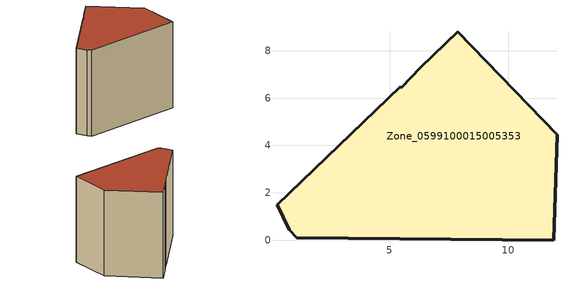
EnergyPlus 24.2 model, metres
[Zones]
Zone_0599100015005353
 floor ground (C_G): 5.49,6.43 6.3,7.29 7.87,8.8 12.06,4.46 11.92,0 1.07,0.11 0.76,0.45 0.24,1.49 5.45,6.48 z0.9
 wall outside (C_F): 12.06,4.46 7.87,8.8 6.3,7.29 5.49,6.43 5.45,6.48 0.24,1.49 0.76,0.45 1.07,0.11 11.92,0 12.06,4.46 z0.9:10.48
 roof outside (C_R): 6.3,7.29 5.49,6.43 5.45,6.48 0.24,1.49 0.76,0.45 1.07,0.11 11.92,0 12.06,4.46 7.87,8.8 z10.48
[BUILDING]
Pand.0599100015005353: North Axis=0; Terrain=City; Loads Convergence Tolerance Value=0.04; Temperature Convergence Tolerance Value=0.4; Solar Distribution=FullExterior; Maximum Number of Warmup Days=25; Minimum Number of Warmup Days=1
[Site:Location]
Rotterdam.The.Hague.AP_ZH_NLD Design_Conditions: Latitude=51.96; Longitude=4.45; Time Zone=1; Elevation=-4.5
[SITE:GROUNDTEMPERATURE:BUILDINGSURFACE]
18, 18, 18, 18, 18, 18, 18, 18, 18, 18, 18, 18
[MATERIAL] Thermal Absorptance=0.9; Solar Absorptance=0.7; Visible Absorptance=0.7
Name | Roughness | Thickness | Conductivity | Density | Specific Heat
G.TC.1975-1991 | MediumSmooth | 0.15 | 0.288461 | 540 | 1210
F.TC.1975-1991 | Rough | 0.3 | 0.230769 | 1920 | 840
R.TC.1975-1991 | MediumRough | 0.2 | 0.153846 | 1500 | 1000
[CONSTRUCTION]
C_G: G.TC.1975-1991
C_F: F.TC.1975-1991
C_R: R.TC.1975-1991
[ZONE]
Zone_0599100015005353: Type=1; Multiplier=1; Ceiling Height=Autocalculate; Volume=Autocalculate; Floor Area=autocalculate; Part of Total Floor Area=Yes
[ZONEINFILTRATION:DESIGNFLOWRATE]
Infil_Zone_0599100015005353: Zone or ZoneList or Space or SpaceList=Zone_0599100015005353; Schedule=AlwaysOn; Design Flow Rate Calculation Method=Flow/Area; Flow Rate per Floor Area=0.003; Constant Term Coefficient=1; Temperature Term Coefficient=0; Velocity Term Coefficient=0; Velocity Squared Term Coefficient=0
[HVACTEMPLATE:ZONE:IDEALLOADSAIRSYSTEM]
Zone_0599100015005353: Maximum Heating Supply Air Temperature=50; Minimum Cooling Supply Air Temperature=13; Maximum Heating Supply Air Humidity Ratio=0.0156; Minimum Cooling Supply Air Humidity Ratio=0.0077; Heating Limit=NoLimit; Cooling Limit=NoLimit; Dehumidification Control Type=ConstantSensibleHeatRatio; Cooling Sensible Heat Ratio=0.7; Dehumidification Setpoint=60; Humidification Control Type=None; Humidification Setpoint=30; Outdoor Air Method=None; Outdoor Air Flow Rate per Person=0.00944; Outdoor Air Flow Rate per Zone Floor Area=0; Outdoor Air Flow Rate per Zone=0; Demand Controlled Ventilation Type=None; Outdoor Air Economizer Type=NoEconomizer; Heat Recovery Type=None; Sensible Heat Recovery Effectiveness=0.7; Latent Heat Recovery Effectiveness=0.65
[ZONECONTROL:THERMOSTAT]
ThermostatControl_Zone_0599100015005353: Zone or ZoneList=Zone_0599100015005353; Control Type Schedule=DualSetpointControlType; Control 1=Thermostat_Zone_0599100015005353; Temperature Difference Between Cutout And Setpoint=0
[THERMOSTATSETPOINT:DUALSETPOINT]
Thermostat_Zone_0599100015005353: Heating Setpoint Temperature Schedule=HeatingSetpoint_Zone_0599100015005353; Cooling Setpoint Temperature Schedule=CoolingSetpoint_Zone_0599100015005353
[SCHEDULE:COMPACT]
HeatingSetpoint_Zone_0599100015005353: Through: 12/31, For: AllDays, Until: 24:00, 21
CoolingSetpoint_Zone_0599100015005353: Through: 12/31, For: AllDays, Until: 24:00, 24
DualSetpointControlType: Through: 12/31, For: AllDays, Until: 24:00, 4
AlwaysOn: Through: 12/31, For: AllDays, Until: 24:00, 1
